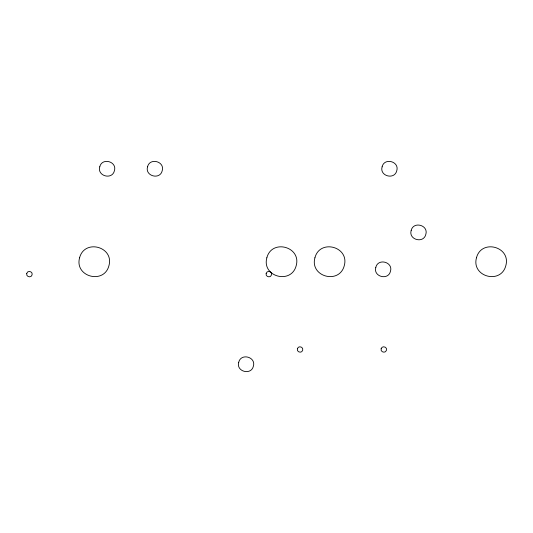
<?xml version="1.0" encoding="UTF-8"?>
<svg xmlns="http://www.w3.org/2000/svg" width="533" height="533" viewBox="0 0 533 533"><rect width="100%" height="100%" fill="white"/><g stroke="black" fill="none" stroke-linecap="round" stroke-linejoin="round"><path stroke-width="0.8" d="M26.743 273.422C25.691 276.827 31.307 278.333 32.1 274.861C33.146 271.457 27.536 269.951 26.743 273.422M79.59 257.779C74.287 276.787 104.042 284.762 108.952 265.647C114.255 246.639 84.507 238.671 79.59 257.779M99.771 166.796C96.893 176.11 112.25 180.227 114.415 170.72C117.293 161.412 101.93 157.295 99.771 166.796M147.561 166.796C144.69 176.11 160.047 180.227 162.212 170.72C165.083 161.412 149.726 157.295 147.561 166.796M238.731 362.28C235.852 371.588 251.21 375.705 253.375 366.204C256.253 356.89 240.896 352.773 238.731 362.28M266.853 257.779C261.55 276.787 291.298 284.762 296.208 265.647C301.511 246.639 271.763 238.671 266.853 257.779M266.16 273.422C265.108 276.827 270.717 278.333 271.51 274.861C272.563 271.457 266.946 269.951 266.16 273.422M297.367 348.769C296.315 352.173 301.931 353.679 302.717 350.201C303.77 346.803 298.16 345.297 297.367 348.769M314.923 257.779C309.62 276.787 339.368 284.762 344.278 265.647C349.581 246.639 319.833 238.671 314.923 257.779M382.121 166.796C379.243 176.11 394.6 180.227 396.765 170.72C399.643 161.412 384.286 157.295 382.121 166.796M375.818 267.366C372.947 276.68 388.304 280.798 390.469 271.29C393.341 261.983 377.984 257.865 375.818 267.366M381.128 348.769C380.082 352.173 385.692 353.679 386.485 350.201C387.538 346.803 381.921 345.297 381.128 348.769M411.176 230.456C408.298 239.763 423.655 243.881 425.82 234.38C428.699 225.066 413.341 220.948 411.176 230.456M476.475 257.779C471.172 276.787 500.92 284.762 505.83 265.647C511.134 246.639 481.386 238.671 476.475 257.779"/></g></svg>
